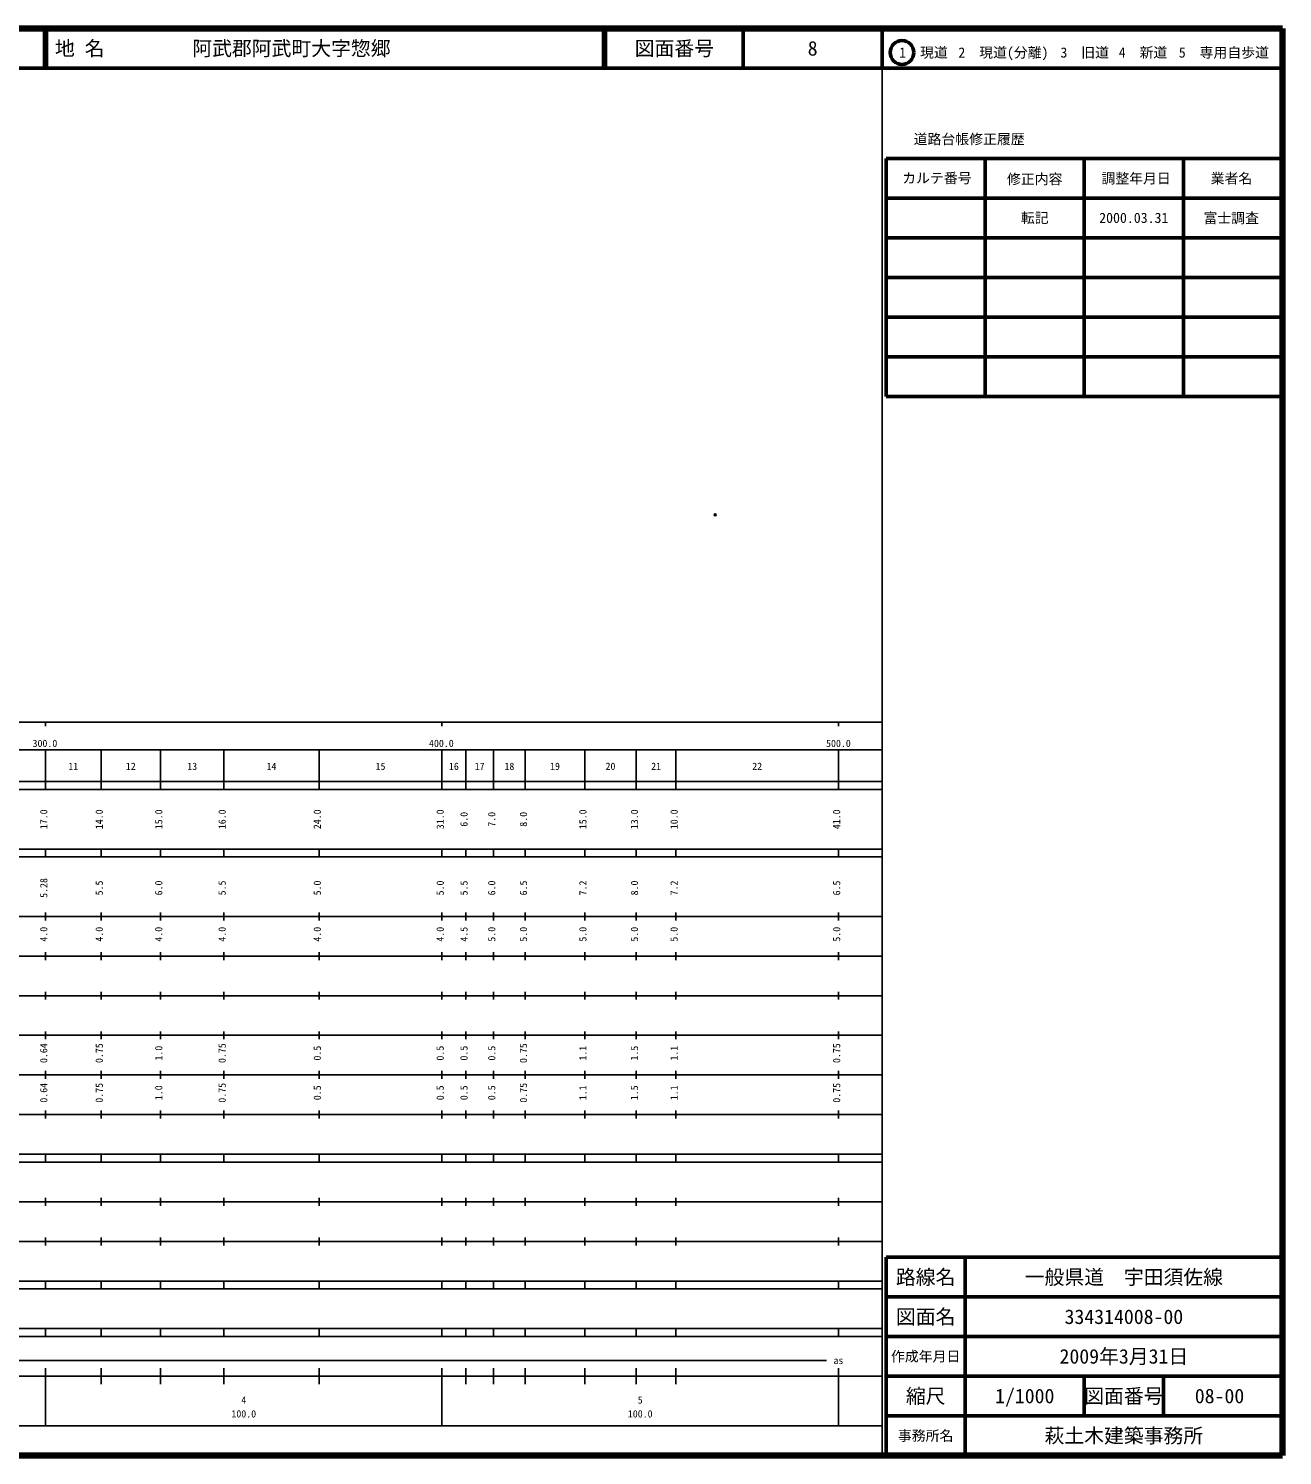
# Model space of a CAD drawing. Units: millimetres on the paper. Extents: x 40 to 680, y 20 to 380.
# Drawn here: x 363.7 to 680, y 20 to 380 of the extents above; entities that cross this region are included whole.
import ezdxf
from ezdxf.enums import TextEntityAlignment as Align

# ---------------------------------------------------------------- set-up
doc = ezdxf.new("R2010")
doc.units = ezdxf.units.MM
doc.header["$PDMODE"] = 32
doc.header["$PDSIZE"] = 0.5
doc.layers.add('M-OTRS', color=6, linetype='Continuous')
doc.layers.add('M-TTL-TXT', color=7, linetype='Continuous')
for name, color, linetype, lineweight in [('M-TTL', 2, 'Continuous', 140), ('M-TTL-BAND', 7, 'Continuous', 25), ('M-TTL-FRAM', 2, 'Continuous', 50), ('M-TTL-LINE', 7, 'Continuous', 50)]:
    doc.layers.add(name, color=color, linetype=linetype, lineweight=lineweight)
doc.styles.add('ＭＳ ゴシック', font='')
doc.styles.get('ＭＳ ゴシック').set_extended_font_data('MS Gothic')

msp = doc.modelspace()

# ---------------------------------------------------------------- linework, layer by layer
at = {"layer": 'M-OTRS'}
msp.add_point((536.911, 257.301), dxfattribs=at)
at = {"layer": 'M-TTL'}
for p, q in [((680, 380), (40, 380)), ((680, 20), (680, 380)), ((40, 20), (680, 20))]:
    msp.add_line(p, q, dxfattribs=at)
at = {"layer": 'M-TTL-BAND'}
for p, q in [((579, 20), (579, 370)), ((40, 205), (579, 205)), ((368, 205), (368, 204)), ((468, 205), (468, 204)), ((568, 205), (568, 204)), ((68, 198), (579, 198)), ((368, 188), (368, 198)), ((382, 188), (382, 198)), ((397, 188), (397, 198)), ((413, 188), (413, 198)), ((437, 188), (437, 198)), ((468, 188), (468, 198)), ((474, 188), (474, 198)), ((481, 188), (481, 198)), ((489, 188), (489, 198)), ((504, 188), (504, 198)), ((517, 188), (517, 198)), ((527, 188), (527, 198)), ((568, 188), (568, 198)), ((40, 190), (579, 190)), ((40, 188), (579, 188)), ((40, 173), (579, 173)), ((368, 171), (368, 173)), ((382, 171), (382, 173)), ((397, 171), (397, 173)), ((413, 171), (413, 173)), ((437, 171), (437, 173)), ((468, 171), (468, 173)), ((474, 171), (474, 173)), ((481, 171), (481, 173)), ((489, 171), (489, 173)), ((504, 171), (504, 173)), ((517, 171), (517, 173)), ((527, 171), (527, 173)), ((568, 171), (568, 173)), ((40, 171), (579, 171)), ((40, 156), (579, 156)), ((368, 155), (368, 157)), ((382, 155), (382, 157)), ((397, 155), (397, 157)), ((413, 155), (413, 157)), ((437, 155), (437, 157)), ((468, 155), (468, 157)), ((474, 155), (474, 157)), ((481, 155), (481, 157)), ((489, 155), (489, 157)), ((504, 155), (504, 157)), ((517, 155), (517, 157)), ((527, 155), (527, 157)), ((568, 155), (568, 157)), ((46, 146), (579, 146)), ((368, 145), (368, 147)), ((382, 145), (382, 147)), ((397, 145), (397, 147)), ((413, 145), (413, 147)), ((437, 145), (437, 147)), ((468, 145), (468, 147)), ((474, 145), (474, 147)), ((481, 145), (481, 147)), ((489, 145), (489, 147)), ((504, 145), (504, 147)), ((517, 145), (517, 147)), ((527, 145), (527, 147)), ((568, 145), (568, 147)), ((368, 135), (368, 137)), ((382, 135), (382, 137)), ((397, 135), (397, 137)), ((413, 135), (413, 137)), ((437, 135), (437, 137)), ((468, 135), (468, 137)), ((474, 135), (474, 137)), ((481, 135), (481, 137)), ((489, 135), (489, 137)), ((504, 135), (504, 137)), ((517, 135), (517, 137)), ((527, 135), (527, 137)), ((568, 135), (568, 137)), ((52, 136), (579, 136)), ((46, 126), (579, 126)), ((368, 125), (368, 127)), ((382, 125), (382, 127)), ((397, 125), (397, 127)), ((413, 125), (413, 127)), ((437, 125), (437, 127)), ((468, 125), (468, 127)), ((474, 125), (474, 127)), ((481, 125), (481, 127)), ((489, 125), (489, 127)), ((504, 125), (504, 127)), ((517, 125), (517, 127)), ((527, 125), (527, 127)), ((568, 125), (568, 127)), ((52, 116), (579, 116)), ((368, 115), (368, 117)), ((382, 115), (382, 117)), ((397, 115), (397, 117)), ((413, 115), (413, 117)), ((437, 115), (437, 117)), ((468, 115), (468, 117)), ((474, 115), (474, 117)), ((481, 115), (481, 117)), ((489, 115), (489, 117)), ((504, 115), (504, 117)), ((517, 115), (517, 117)), ((527, 115), (527, 117)), ((568, 115), (568, 117)), ((46, 106), (579, 106)), ((368, 105), (368, 107)), ((382, 105), (382, 107)), ((397, 105), (397, 107)), ((413, 105), (413, 107)), ((437, 105), (437, 107)), ((468, 105), (468, 107)), ((474, 105), (474, 107)), ((481, 105), (481, 107)), ((489, 105), (489, 107)), ((504, 105), (504, 107)), ((517, 105), (517, 107)), ((527, 105), (527, 107)), ((568, 105), (568, 107)), ((40, 96), (579, 96)), ((40, 94), (579, 94)), ((368, 94), (368, 96)), ((382, 94), (382, 96)), ((397, 94), (397, 96)), ((413, 94), (413, 96)), ((437, 94), (437, 96)), ((468, 94), (468, 96)), ((474, 94), (474, 96)), ((481, 94), (481, 96)), ((489, 94), (489, 96)), ((504, 94), (504, 96)), ((517, 94), (517, 96)), ((527, 94), (527, 96)), ((568, 94), (568, 96)), ((49, 84), (579, 84)), ((368, 83), (368, 85)), ((382, 83), (382, 85)), ((397, 83), (397, 85)), ((413, 83), (413, 85)), ((437, 83), (437, 85)), ((468, 83), (468, 85)), ((474, 83), (474, 85)), ((481, 83), (481, 85)), ((489, 83), (489, 85)), ((504, 83), (504, 85)), ((517, 83), (517, 85)), ((527, 83), (527, 85)), ((568, 83), (568, 85)), ((40, 74), (579, 74)), ((368, 73), (368, 75)), ((382, 73), (382, 75)), ((397, 73), (397, 75)), ((413, 73), (413, 75)), ((437, 73), (437, 75)), ((468, 73), (468, 75)), ((474, 73), (474, 75)), ((481, 73), (481, 75)), ((489, 73), (489, 75)), ((504, 73), (504, 75)), ((517, 73), (517, 75)), ((527, 73), (527, 75)), ((568, 73), (568, 75)), ((40, 64), (579, 64)), ((40, 62), (579, 62)), ((368, 62), (368, 64)), ((382, 62), (382, 64)), ((397, 62), (397, 64)), ((413, 62), (413, 64)), ((437, 62), (437, 64)), ((468, 62), (468, 64)), ((474, 62), (474, 64)), ((481, 62), (481, 64)), ((489, 62), (489, 64)), ((504, 62), (504, 64)), ((517, 62), (517, 64)), ((527, 62), (527, 64)), ((568, 62), (568, 64)), ((40, 52), (579, 52)), ((368, 50), (368, 52)), ((382, 50), (382, 52)), ((397, 50), (397, 52)), ((413, 50), (413, 52)), ((437, 50), (437, 52)), ((468, 50), (468, 52)), ((474, 50), (474, 52)), ((481, 50), (481, 52)), ((489, 50), (489, 52)), ((504, 50), (504, 52)), ((517, 50), (517, 52)), ((527, 50), (527, 52)), ((568, 50), (568, 52)), ((40, 50), (579, 50)), ((71, 44), (565, 44)), ((40, 40), (579, 40)), ((368, 27.5), (368, 42)), ((382, 38), (382, 42)), ((397, 38), (397, 42)), ((413, 38), (413, 42)), ((437, 38), (437, 42)), ((468, 27.5), (468, 42)), ((474, 38), (474, 42)), ((481, 38), (481, 42)), ((489, 38), (489, 42)), ((504, 38), (504, 42)), ((517, 38), (517, 42)), ((527, 38), (527, 42)), ((568, 27.5), (568, 42)), ((68, 27.5), (579, 27.5))]:
    msp.add_line(p, q, dxfattribs=at)
at = {"layer": 'M-TTL-FRAM'}
for p, q in [((580, 347.197), (580, 287.197)), ((580, 347.197), (680, 347.197)), ((580, 287.197), (680, 287.197)), ((680, 70), (580, 70)), ((580, 70), (580, 20))]:
    msp.add_line(p, q, dxfattribs=at)
at = {"layer": 'M-TTL-LINE'}
for p, q in [((367.75, 380), (367.75, 370)), ((368.25, 380), (368.25, 370)), ((508.747, 380), (508.747, 370)), ((509.247, 380), (509.247, 370)), ((543.997, 380), (543.997, 370)), ((579, 380), (579, 370)), ((40, 370), (680, 370)), ((605, 347.197), (605, 287.197)), ((630, 347.197), (630, 287.197)), ((655, 347.197), (655, 287.197)), ((580, 337.197), (680, 337.197)), ((580, 327.197), (680, 327.197)), ((580, 317.197), (680, 317.197)), ((580, 307.197), (680, 307.197)), ((580, 297.197), (680, 297.197)), ((600, 70), (600, 20)), ((680, 60), (580, 60)), ((680, 50), (580, 50)), ((680, 40), (580, 40)), ((630, 40), (630, 30)), ((650, 40), (650, 30)), ((680, 30), (580, 30))]:
    msp.add_line(p, q, dxfattribs=at)
msp.add_circle((584.031, 373.958), 3, dxfattribs=at)

# ---------------------------------------------------------------- texts
at = {"layer": 'M-TTL-BAND', "style": 'ＭＳ ゴシック'}
for s, p in [('300.0', (367.844, 198.195)), ('400.0', (467.844, 198.195)), ('500.0', (568, 198.195)), ('11', (375, 192.405)), ('12', (389.5, 192.405)), ('13', (405, 192.405)), ('14', (425, 192.405)), ('15', (452.5, 192.405)), ('16', (471, 192.405)), ('17', (477.5, 192.405)), ('18', (485, 192.405)), ('19', (496.5, 192.405)), ('20', (510.5, 192.405)), ('21', (522, 192.405)), ('22', (547.5, 192.405)), ('as', (568, 42.5)), ('4', (418, 32.523)), ('5', (518, 32.523)), ('100.0', (418, 29.033)), ('100.0', (518, 29.033))]:
    msp.add_text(s, height=1.833, dxfattribs=at).set_placement(p, align=Align.BOTTOM_CENTER)
for s, p in [('17.0', (369, 180.5)), ('14.0', (383, 180.5)), ('15.0', (398, 180.5)), ('16.0', (414, 180.5)), ('24.0', (438, 180.5)), ('31.0', (469, 180.5)), ('6.0', (475, 180.5)), ('7.0', (482, 180.5)), ('8.0', (490, 180.5)), ('15.0', (505, 180.5)), ('13.0', (518, 180.5)), ('10.0', (528, 180.5)), ('41.0', (569, 180.5)), ('5.28', (369, 163.174)), ('5.5', (383, 163.174)), ('6.0', (398, 163.174)), ('5.5', (414, 163.174)), ('5.0', (438, 163.174)), ('5.0', (469, 163.174)), ('5.5', (475, 163.174)), ('6.0', (482, 163.174)), ('6.5', (490, 163.174)), ('7.2', (505, 163.174)), ('8.0', (518, 163.174)), ('7.2', (528, 163.174)), ('6.5', (569, 163.174)), ('4.0', (369, 151.5)), ('4.0', (383, 151.5)), ('4.0', (398, 151.5)), ('4.0', (414, 151.5)), ('4.0', (438, 151.5)), ('4.0', (469, 151.5)), ('4.5', (475, 151.5)), ('5.0', (482, 151.5)), ('5.0', (490, 151.5)), ('5.0', (505, 151.5)), ('5.0', (518, 151.5)), ('5.0', (528, 151.5)), ('5.0', (569, 151.5)), ('0.64', (369, 121.5)), ('0.75', (383, 121.5)), ('1.0', (398, 121.5)), ('0.75', (414, 121.5)), ('0.5', (438, 121.5)), ('0.5', (469, 121.5)), ('0.5', (475, 121.5)), ('0.5', (482, 121.5)), ('0.75', (490, 121.5)), ('1.1', (505, 121.5)), ('1.5', (518, 121.5)), ('1.1', (528, 121.5)), ('0.75', (569, 121.5)), ('0.64', (369, 111.5)), ('0.75', (383, 111.5)), ('1.0', (398, 111.5)), ('0.75', (414, 111.5)), ('0.5', (438, 111.5)), ('0.5', (469, 111.5)), ('0.5', (475, 111.5)), ('0.5', (482, 111.5)), ('0.75', (490, 111.5)), ('1.1', (505, 111.5)), ('1.5', (518, 111.5)), ('1.1', (528, 111.5)), ('0.75', (569, 111.5))]:
    msp.add_text(s, height=1.833, rotation=90, dxfattribs=at).set_placement(p, align=Align.BOTTOM_CENTER)
at = {"layer": 'M-TTL-TXT', "style": 'ＭＳ ゴシック'}
for s, p in [('地 名', (370.38, 375)), ('阿武郡阿武町大字惣郷', (405.024, 375))]:
    msp.add_text(s, height=3.666, dxfattribs=at).set_placement(p, align=Align.MIDDLE_LEFT)
for s, height, p in [('図面番号', 3.666, (526.622, 375)), ('8', 3.666, (561.497, 375)), ('1\u3000現道', 2.566, (589.448, 373.958)), ('2\u3000現道(分離)', 2.566, (609.619, 373.958)), ('3\u3000旧道', 2.566, (630.121, 373.958)), ('4\u3000新道', 2.566, (644.824, 373.958)), ('5\u3000専用自歩道', 2.566, (665.228, 373.958)), ('道路台帳修正履歴', 2.566, (600.968, 352.113)), ('カルテ番号', 2.566, (592.839, 342.277)), ('修正内容', 2.566, (617.509, 342.023)), ('調整年月日', 2.566, (643.089, 342.197)), ('業者名', 2.566, (667.134, 342.197)), ('転記', 2.566, (617.5, 332.245)), ('2000.03.31', 2.566, (642.5, 332.245)), ('富士調査', 2.566, (667.077, 332.189)), ('路線名', 3.666, (590, 65)), ('路線名', 3.666, (590, 65)), ('一般県道\u3000宇田須佐線', 3.666, (640, 65)), ('図面名', 3.666, (590, 55)), ('図面名', 3.666, (590, 55)), ('334314008-00', 3.666, (640, 55)), ('2009年3月31日', 3.666, (640, 45)), ('作成年月日', 2.566, (590, 45)), ('作成年月日', 2.566, (590, 45)), ('縮尺', 3.666, (590, 35)), ('縮尺', 3.666, (590, 35)), ('1/1000', 3.666, (615, 35)), ('図面番号', 3.666, (640, 35)), ('図面番号', 3.666, (640, 35)), ('08-00', 3.666, (664.125, 35)), ('事務所名', 2.566, (590, 25)), ('事務所名', 2.566, (590, 25)), ('萩土木建築事務所', 3.666, (640, 25))]:
    msp.add_text(s, height=height, dxfattribs=at).set_placement(p, align=Align.MIDDLE_CENTER)

doc.saveas('drawing.dxf')
